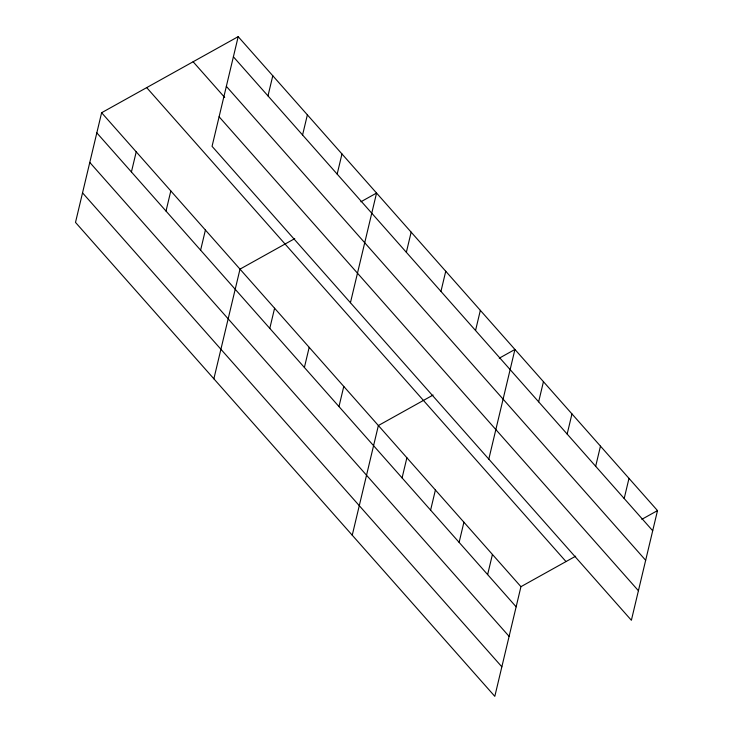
<?xml version="1.0" encoding="UTF-8"?>
<svg xmlns="http://www.w3.org/2000/svg" width="733" height="733" viewBox="0 0 733 733"><rect width="100%" height="100%" fill="white"/><g stroke="black" fill="none" stroke-linecap="round" stroke-linejoin="round"><path stroke-width="1.1" d="M238.188 36.65L212.057 146.325L631.379 620.274L657.501 510.599L238.188 36.65L101.621 112.726L75.499 222.401L494.812 696.35L520.943 586.675L575.68 556.182M131.418 171.98L136.219 151.832M166.015 211.077L170.816 190.928M200.604 250.182L205.405 230.034M267.985 95.895L272.786 75.746M213.871 378.805L240.003 269.13L294.739 238.637M302.573 135L307.374 114.852M269.79 328.384L274.591 308.236M337.171 174.097L341.972 153.948M304.387 367.48L309.189 347.332M350.438 302.72L376.56 193.054L360.883 201.786M338.976 406.586L343.777 386.438M406.357 252.299L411.158 232.15M352.243 535.209L378.375 425.534L433.111 395.041M440.945 291.404L445.746 271.256M402.087 477.916L406.888 457.768M430.601 510.141L435.402 489.992M475.543 330.501L480.344 310.352M459.115 542.374L463.916 522.226M488.81 459.124L514.933 349.458L499.265 358.19M487.628 574.599L492.429 554.45M538.645 401.831L543.446 381.682M567.159 434.064L571.96 413.916M595.672 466.289L600.474 446.14M624.186 498.522L628.987 478.374M641.824 519.33L657.501 510.599M233.387 56.798L652.7 530.747M226.35 86.338L645.663 560.287M193.118 61.755L224.71 97.462M219.103 116.776L638.416 590.725M146.692 87.621L566.004 561.57M101.621 112.726L520.943 586.675M96.829 132.875L516.142 606.823M89.783 162.424L509.105 636.372M82.536 192.861L501.848 666.81"/></g></svg>
